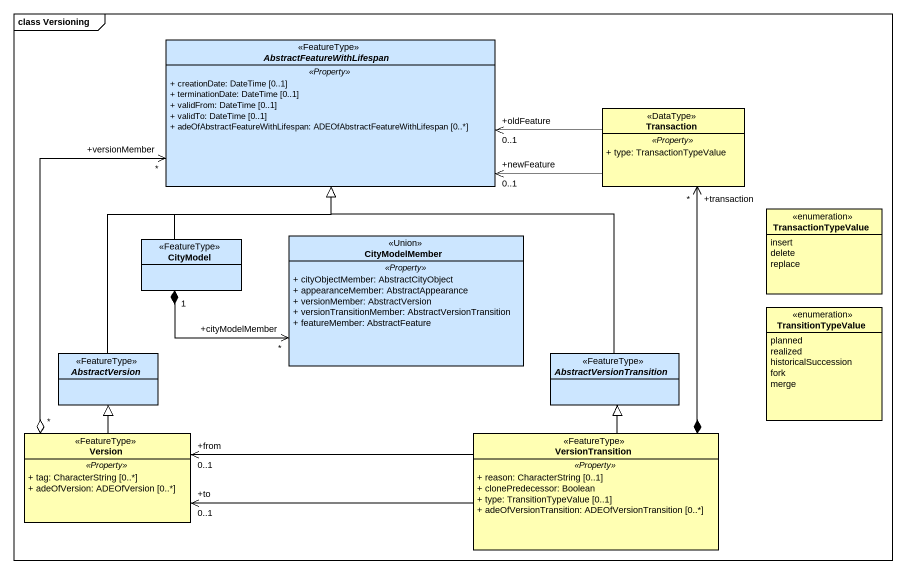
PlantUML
@startuml
mainframe class Versioning
hide circle
hide empty members
skinparam classAttributeIconSize 0
abstract class AbstractFeatureWithLifespan <<FeatureType>> #CCE6FF {
  .. <<Property>> ..
  + creationDate: DateTime [0..1]
  + terminationDate: DateTime [0..1]
  + validFrom: DateTime [0..1]
  + validTo: DateTime [0..1]
  + adeOfAbstractFeatureWithLifespan: ADEOfAbstractFeatureWithLifespan [0..*]
}
class Transaction <<DataType>> #FFFFB3 {
  .. <<Property>> ..
  + type: TransactionTypeValue
}
enum TransactionTypeValue #FFFFB3 {
  insert
  delete
  replace
}
class CityModel <<FeatureType>> #CCE6FF
class CityModelMember <<Union>> #CCE6FF {
  .. <<Property>> ..
  + cityObjectMember: AbstractCityObject
  + appearanceMember: AbstractAppearance
  + versionMember: AbstractVersion
  + versionTransitionMember: AbstractVersionTransition
  + featureMember: AbstractFeature
}
enum TransitionTypeValue #FFFFB3 {
  planned
  realized
  historicalSuccession
  fork
  merge
}
abstract class AbstractVersion <<FeatureType>> #CCE6FF
abstract class AbstractVersionTransition <<FeatureType>> #CCE6FF
class Version <<FeatureType>> #FFFFB3 {
  .. <<Property>> ..
  + tag: CharacterString [0..*]
  + adeOfVersion: ADEOfVersion [0..*]
}
class VersionTransition <<FeatureType>> #FFFFB3 {
  .. <<Property>> ..
  + reason: CharacterString [0..1]
  + clonePredecessor: Boolean
  + type: TransitionTypeValue [0..1]
  + adeOfVersionTransition: ADEOfVersionTransition [0..*]
}
Transaction -left-> "+oldFeature\n0..1" AbstractFeatureWithLifespan
Transaction -left-> "+newFeature\n0..1" AbstractFeatureWithLifespan
CityModel -up-|> AbstractFeatureWithLifespan
CityModel "1" *-right-> "+cityModelMember\n*" CityModelMember
AbstractVersion -up-|> AbstractFeatureWithLifespan
AbstractVersionTransition -up-|> AbstractFeatureWithLifespan
Version "*" o-up-> "+versionMember\n*" AbstractFeatureWithLifespan
Version -up-|> AbstractVersion
VersionTransition *-up-> "+transaction\n*" Transaction
VersionTransition -up-|> AbstractVersionTransition
VersionTransition -left-> "+from\n0..1" Version
VersionTransition -left-> "+to\n0..1" Version
@enduml
